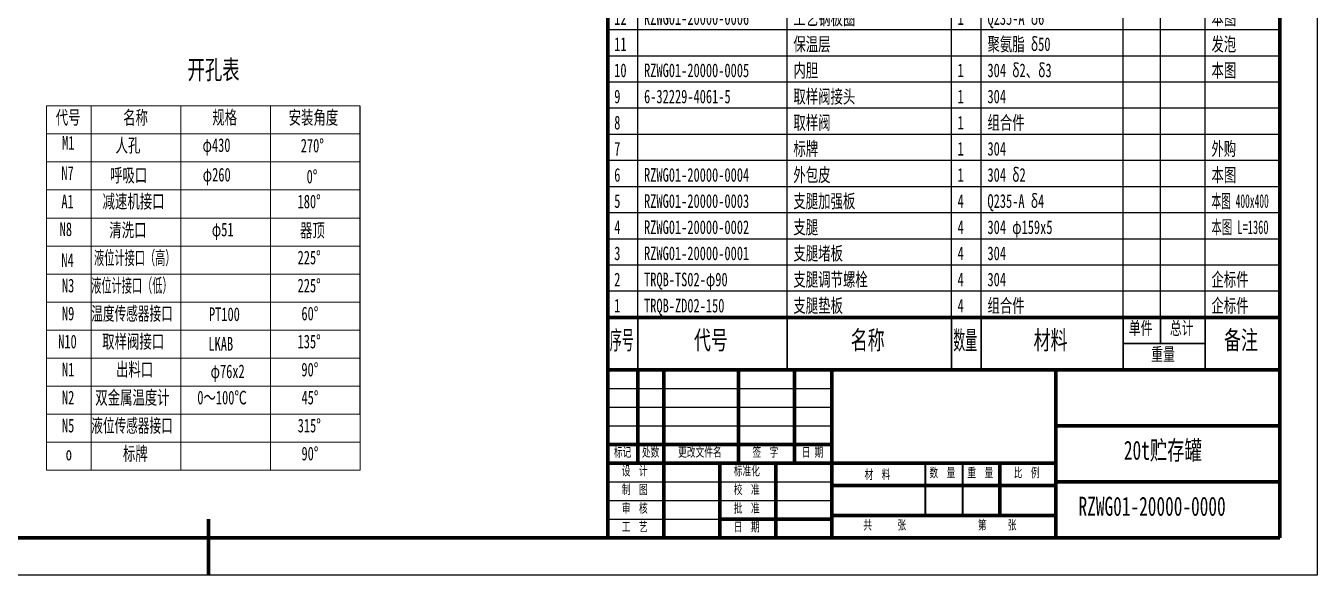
# Model space of a CAD drawing. Header units: millimetres. Extents: x -8910 to 8910, y -6300 to 6300.
# Drawn here: x -1469 to 8910, y -6300 to -1887 of the extents above; entities that cross this region are included whole.
import ezdxf

# ---------------------------------------------------------------- set-up
doc = ezdxf.new("R2010")
doc.units = ezdxf.units.MM
for name, color, linetype, lineweight in [('CAXA0', 7, 'Continuous', 35), ('CAXA3', 2, 'Continuous', 18), ('CAXA4', 4, 'Continuous', 18)]:
    doc.layers.add(name, color=color, linetype=linetype, lineweight=lineweight)
doc.styles.add('TextStyle0', font='SIMFANG.TTF', dxfattribs={"width": 0.626847})
doc.styles.add('TextStyle2', font='SIMFANG.TTF', dxfattribs={"width": 0.47012})
doc.styles.add('TextStyle3', font='SIMFANG.TTF', dxfattribs={"width": 0.559589})
doc.styles.add('TextStyle4', font='SIMFANG.TTF', dxfattribs={"width": 0.510764})
doc.styles.add('UserTxtStyle4', font='SIMFANG.TTF', dxfattribs={"width": 0.667})
doc.styles.add('UserTxtStyle8', font='SIMFANG.TTF', dxfattribs={"width": 0.547313})
doc.styles.add('标准', font='SIMFANG.TTF', dxfattribs={"width": 0.667})

# ---------------------------------------------------------------- blocks, each defined once
blk = doc.blocks.new('CAXBLOCK155', base_point=(8610, -6000))
at = {"layer": 'CAXA0', "color": 0, "linetype": 'Continuous', "lineweight": 25}
for p, q in [((8910, 6300), (8910, -6300)), ((8910, -6300), (-8910, -6300))]:
    blk.add_line(p, q, dxfattribs=at)
at = {"layer": 'CAXA0', "color": 0, "linetype": 'Continuous', "lineweight": 70}
for p, q in [((8610, -6000), (8610, 6000)), ((0, -6300), (0, -5850)), ((-8610, -6000), (8610, -6000))]:
    blk.add_line(p, q, dxfattribs=at)
blk = doc.blocks.new('CAXBLOCK160')
at = {"layer": 'CAXA4', "color": 0, "linetype": 'Continuous', "lineweight": 70}
for p, q in [((3210, -4650), (3210, -4230)), ((3450, -4230), (3210, -4230)), ((3210, -4650), (3450, -4650))]:
    blk.add_line(p, q, dxfattribs=at)
at = {"layer": 'CAXA4', "color": 0, "linetype": 'Continuous', "lineweight": 25}
blk.add_line((3450, -4230), (3450, -4650), dxfattribs=at)
at = {"layer": 'CAXA4', "color": 0, "linetype": 'Continuous', "lineweight": 25, "insert": (3225, -4337), "char_height": 150, "attachment_point": 1, "style": 'TextStyle2'}
blk.add_mtext('\\fFangSong_GB2312|b0|i0|p34;序号', dxfattribs=at)
blk = doc.blocks.new('CAXBLOCK161')
at = {"layer": 'CAXA4', "color": 0, "linetype": 'Continuous', "lineweight": 25}
for p, q in [((3450, -4650), (3450, -4230)), ((4650, -4230), (4650, -4650))]:
    blk.add_line(p, q, dxfattribs=at)
at = {"layer": 'CAXA4', "color": 0, "linetype": 'Continuous', "lineweight": 70}
for p, q in [((4650, -4230), (3450, -4230)), ((3450, -4650), (4650, -4650))]:
    blk.add_line(p, q, dxfattribs=at)
at = {"layer": 'CAXA4', "color": 0, "linetype": 'Continuous', "lineweight": 25, "insert": (3901, -4337), "char_height": 150, "attachment_point": 1, "style": 'UserTxtStyle4'}
blk.add_mtext('\\fFangSong_GB2312|b0|i0|p34;代号', dxfattribs=at)
blk = doc.blocks.new('CAXBLOCK162')
at = {"layer": 'CAXA4', "color": 0, "linetype": 'Continuous', "lineweight": 25}
for p, q in [((4650, -4650), (4650, -4230)), ((5970, -4230), (5970, -4650))]:
    blk.add_line(p, q, dxfattribs=at)
at = {"layer": 'CAXA4', "color": 0, "linetype": 'Continuous', "lineweight": 70}
for p, q in [((5970, -4230), (4650, -4230)), ((4650, -4650), (5970, -4650))]:
    blk.add_line(p, q, dxfattribs=at)
at = {"layer": 'CAXA4', "color": 0, "linetype": 'Continuous', "lineweight": 25, "insert": (5161, -4337), "char_height": 150, "attachment_point": 1, "style": 'UserTxtStyle4'}
blk.add_mtext('\\fFangSong_GB2312|b0|i0|p34;名称', dxfattribs=at)
blk = doc.blocks.new('CAXBLOCK163')
at = {"layer": 'CAXA4', "color": 0, "linetype": 'Continuous', "lineweight": 25}
for p, q in [((5970, -4650), (5970, -4230)), ((6210, -4230), (6210, -4650))]:
    blk.add_line(p, q, dxfattribs=at)
at = {"layer": 'CAXA4', "color": 0, "linetype": 'Continuous', "lineweight": 70}
for p, q in [((6210, -4230), (5970, -4230)), ((5970, -4650), (6210, -4650))]:
    blk.add_line(p, q, dxfattribs=at)
at = {"layer": 'CAXA4', "color": 0, "linetype": 'Continuous', "lineweight": 25, "insert": (5985, -4337), "char_height": 150, "attachment_point": 1, "style": 'TextStyle2'}
blk.add_mtext('\\fFangSong_GB2312|b0|i0|p34;数量', dxfattribs=at)
blk = doc.blocks.new('CAXBLOCK164')
at = {"layer": 'CAXA4', "color": 0, "linetype": 'Continuous', "lineweight": 25}
for p, q in [((6210, -4650), (6210, -4230)), ((7350, -4230), (7350, -4650))]:
    blk.add_line(p, q, dxfattribs=at)
at = {"layer": 'CAXA4', "color": 0, "linetype": 'Continuous', "lineweight": 70}
for p, q in [((7350, -4230), (6210, -4230)), ((6210, -4650), (7350, -4650))]:
    blk.add_line(p, q, dxfattribs=at)
at = {"layer": 'CAXA4', "color": 0, "linetype": 'Continuous', "lineweight": 25, "insert": (6631, -4337), "char_height": 150, "attachment_point": 1, "style": 'UserTxtStyle4'}
blk.add_mtext('\\fFangSong_GB2312|b0|i0|p34;材料', dxfattribs=at)
blk = doc.blocks.new('CAXBLOCK165')
at = {"layer": 'CAXA4', "color": 0, "linetype": 'Continuous', "lineweight": 25}
for p, q in [((7350, -4650), (7350, -4440)), ((8010, -4440), (7350, -4440)), ((8010, -4440), (8010, -4650))]:
    blk.add_line(p, q, dxfattribs=at)
at = {"layer": 'CAXA4', "color": 0, "linetype": 'Continuous', "lineweight": 70}
blk.add_line((7350, -4650), (8010, -4650), dxfattribs=at)
at = {"layer": 'CAXA4', "color": 0, "linetype": 'Continuous', "lineweight": 25, "insert": (7576, -4473), "char_height": 105, "attachment_point": 1, "style": 'UserTxtStyle4'}
blk.add_mtext('\\fFangSong_GB2312|b0|i0|p34;重量', dxfattribs=at)
blk = doc.blocks.new('CAXBLOCK166')
at = {"layer": 'CAXA4', "color": 0, "linetype": 'Continuous', "lineweight": 25}
for p, q in [((7350, -4440), (7350, -4230)), ((7650, -4230), (7650, -4440)), ((7350, -4440), (7650, -4440))]:
    blk.add_line(p, q, dxfattribs=at)
at = {"layer": 'CAXA4', "color": 0, "linetype": 'Continuous', "lineweight": 70}
blk.add_line((7650, -4230), (7350, -4230), dxfattribs=at)
at = {"layer": 'CAXA4', "color": 0, "linetype": 'Continuous', "lineweight": 25, "insert": (7396, -4263), "char_height": 105, "attachment_point": 1, "style": 'UserTxtStyle4'}
blk.add_mtext('\\fFangSong_GB2312|b0|i0|p34;单件', dxfattribs=at)
blk = doc.blocks.new('CAXBLOCK167')
at = {"layer": 'CAXA4', "color": 0, "linetype": 'Continuous', "lineweight": 25}
for p, q in [((7650, -4440), (7650, -4230)), ((8010, -4230), (8010, -4440)), ((7650, -4440), (8010, -4440))]:
    blk.add_line(p, q, dxfattribs=at)
at = {"layer": 'CAXA4', "color": 0, "linetype": 'Continuous', "lineweight": 70}
blk.add_line((8010, -4230), (7650, -4230), dxfattribs=at)
at = {"layer": 'CAXA4', "color": 0, "linetype": 'Continuous', "lineweight": 25, "insert": (7726, -4263), "char_height": 105, "attachment_point": 1, "style": 'UserTxtStyle4'}
blk.add_mtext('\\fFangSong_GB2312|b0|i0|p34;总计', dxfattribs=at)
blk = doc.blocks.new('CAXBLOCK168')
at = {"layer": 'CAXA4', "color": 0, "linetype": 'Continuous', "lineweight": 25}
blk.add_line((8010, -4650), (8010, -4230), dxfattribs=at)
at = {"layer": 'CAXA4', "color": 0, "linetype": 'Continuous', "lineweight": 70}
for p, q in [((8610, -4230), (8010, -4230)), ((8610, -4230), (8610, -4650)), ((8010, -4650), (8610, -4650))]:
    blk.add_line(p, q, dxfattribs=at)
at = {"layer": 'CAXA4', "color": 0, "linetype": 'Continuous', "lineweight": 25, "insert": (8161, -4337), "char_height": 150, "attachment_point": 1, "style": 'UserTxtStyle4'}
blk.add_mtext('\\fFangSong_GB2312|b0|i0|p34;备注', dxfattribs=at)
blk = doc.blocks.new('CAXBLOCK169')
at = {"layer": 'CAXA4', "color": 0, "linetype": 'Continuous', "lineweight": 70}
for p, q in [((8610, -4650), (8610, -4230)), ((8610, -4230), (8610, -4650))]:
    blk.add_line(p, q, dxfattribs=at)
blk = doc.blocks.new('CAXBLOCK159', base_point=(3210, -4650))
at = {"layer": 'CAXA4'}
for name in ['CAXBLOCK160', 'CAXBLOCK161', 'CAXBLOCK162', 'CAXBLOCK163', 'CAXBLOCK164', 'CAXBLOCK166', 'CAXBLOCK167', 'CAXBLOCK168', 'CAXBLOCK169', 'CAXBLOCK165']:
    blk.add_blockref(name, (0, 0), dxfattribs=at)
blk = doc.blocks.new('CAXBLOCK170', base_point=(3210, -4230))
at = {"layer": 'CAXA4', "color": 0, "linetype": 'Continuous', "lineweight": 25}
for p, q in [((8610, -4020), (3210, -4020)), ((3450, -4230), (3450, -4020)), ((4650, -4230), (4650, -4020)), ((5970, -4230), (5970, -4020)), ((6210, -4230), (6210, -4020)), ((7350, -4230), (7350, -4020)), ((7650, -4230), (7650, -4020)), ((8010, -4230), (8010, -4020)), ((8610, -4230), (3210, -4230))]:
    blk.add_line(p, q, dxfattribs=at)
at = {"layer": 'CAXA4', "color": 0, "linetype": 'Continuous', "lineweight": 70}
for p, q in [((3210, -4230), (3210, -4020)), ((8610, -4230), (8610, -4020))]:
    blk.add_line(p, q, dxfattribs=at)
at = {"layer": 'CAXA4', "color": 0, "linetype": 'Continuous', "lineweight": 25, "char_height": 109.5, "attachment_point": 1, "style": 'UserTxtStyle4'}
for s, insert in [('\\fFangSong_GB2312|b0|i0|p34;1', (3260, -4080)), ('\\fFangSong_GB2312|b0|i0|p34;TRQB-ZD02-150', (3500, -4080)), ('\\fFangSong_GB2312|b0|i0|p34;支腿垫板', (4700, -4080)), ('\\fFangSong_GB2312|b0|i0|p34;4', (6020, -4080)), ('\\fFangSong_GB2312|b0|i0|p34;组合件', (6260, -4080)), ('\\fFangSong_GB2312|b0|i0|p34;企标件', (8060, -4080))]:
    blk.add_mtext(s, dxfattribs=dict(at, insert=insert))
blk = doc.blocks.new('CAXBLOCK171', base_point=(3210, -4020))
at = {"layer": 'CAXA4', "color": 0, "linetype": 'Continuous', "lineweight": 25}
for p, q in [((8610, -3810), (3210, -3810)), ((3450, -4020), (3450, -3810)), ((4650, -4020), (4650, -3810)), ((5970, -4020), (5970, -3810)), ((6210, -4020), (6210, -3810)), ((7350, -4020), (7350, -3810)), ((7650, -4020), (7650, -3810)), ((8010, -4020), (8010, -3810)), ((8610, -4020), (3210, -4020))]:
    blk.add_line(p, q, dxfattribs=at)
at = {"layer": 'CAXA4', "color": 0, "linetype": 'Continuous', "lineweight": 70}
for p, q in [((3210, -4020), (3210, -3810)), ((8610, -4020), (8610, -3810))]:
    blk.add_line(p, q, dxfattribs=at)
at = {"layer": 'CAXA4', "color": 0, "linetype": 'Continuous', "lineweight": 25, "char_height": 109.5, "attachment_point": 1, "style": 'UserTxtStyle4'}
for s, insert in [('\\fFangSong_GB2312|b0|i0|p34;2', (3260, -3870)), ('\\fFangSong_GB2312|b0|i0|p34;TRQB-TS02-φ90', (3500, -3870)), ('\\fFangSong_GB2312|b0|i0|p34;支腿调节螺栓', (4700, -3870)), ('\\fFangSong_GB2312|b0|i0|p34;4', (6020, -3870)), ('\\fFangSong_GB2312|b0|i0|p34;304', (6260, -3870)), ('\\fFangSong_GB2312|b0|i0|p34;企标件', (8060, -3870))]:
    blk.add_mtext(s, dxfattribs=dict(at, insert=insert))
blk = doc.blocks.new('CAXBLOCK172', base_point=(3210, -3810))
at = {"layer": 'CAXA4', "color": 0, "linetype": 'Continuous', "lineweight": 25}
for p, q in [((8610, -3600), (3210, -3600)), ((3450, -3810), (3450, -3600)), ((4650, -3810), (4650, -3600)), ((5970, -3810), (5970, -3600)), ((6210, -3810), (6210, -3600)), ((7350, -3810), (7350, -3600)), ((7650, -3810), (7650, -3600)), ((8010, -3810), (8010, -3600)), ((8610, -3810), (3210, -3810))]:
    blk.add_line(p, q, dxfattribs=at)
at = {"layer": 'CAXA4', "color": 0, "linetype": 'Continuous', "lineweight": 70}
for p, q in [((3210, -3810), (3210, -3600)), ((8610, -3810), (8610, -3600))]:
    blk.add_line(p, q, dxfattribs=at)
at = {"layer": 'CAXA4', "color": 0, "linetype": 'Continuous', "lineweight": 25, "char_height": 109.5, "attachment_point": 1, "style": 'UserTxtStyle4'}
for s, insert in [('\\fFangSong_GB2312|b0|i0|p34;3', (3260, -3660)), ('\\fFangSong_GB2312|b0|i0|p34;RZWG01-20000-0001', (3500, -3660)), ('\\fFangSong_GB2312|b0|i0|p34;支腿堵板', (4700, -3660)), ('\\fFangSong_GB2312|b0|i0|p34;4', (6020, -3660)), ('\\fFangSong_GB2312|b0|i0|p34;304', (6260, -3660))]:
    blk.add_mtext(s, dxfattribs=dict(at, insert=insert))
blk = doc.blocks.new('CAXBLOCK173', base_point=(3210, -3600))
at = {"layer": 'CAXA4', "color": 0, "linetype": 'Continuous', "lineweight": 25}
for p, q in [((8610, -3390), (3210, -3390)), ((3450, -3600), (3450, -3390)), ((4650, -3600), (4650, -3390)), ((5970, -3600), (5970, -3390)), ((6210, -3600), (6210, -3390)), ((7350, -3600), (7350, -3390)), ((7650, -3600), (7650, -3390)), ((8010, -3600), (8010, -3390)), ((8610, -3600), (3210, -3600))]:
    blk.add_line(p, q, dxfattribs=at)
at = {"layer": 'CAXA4', "color": 0, "linetype": 'Continuous', "lineweight": 70}
for p, q in [((3210, -3600), (3210, -3390)), ((8610, -3600), (8610, -3390))]:
    blk.add_line(p, q, dxfattribs=at)
at = {"layer": 'CAXA4', "color": 0, "linetype": 'Continuous', "lineweight": 25, "char_height": 109.5, "attachment_point": 1}
for s, insert, style in [('\\fFangSong_GB2312|b0|i0|p34;4', (3260, -3450), 'UserTxtStyle4'), ('\\fFangSong_GB2312|b0|i0|p34;RZWG01-20000-0002', (3500, -3450), 'UserTxtStyle4'), ('\\fFangSong_GB2312|b0|i0|p34;支腿', (4700, -3450), 'UserTxtStyle4'), ('\\fFangSong_GB2312|b0|i0|p34;4', (6020, -3450), 'UserTxtStyle4'), ('\\fFangSong_GB2312|b0|i0|p34;304 φ159x5', (6260, -3450), 'UserTxtStyle4'), ('\\fFangSong_GB2312|b0|i0|p34;本图 L=1360', (8060, -3450), 'TextStyle3')]:
    blk.add_mtext(s, dxfattribs=dict(at, insert=insert, style=style))
blk = doc.blocks.new('CAXBLOCK174', base_point=(3210, -3390))
at = {"layer": 'CAXA4', "color": 0, "linetype": 'Continuous', "lineweight": 25}
for p, q in [((8610, -3180), (3210, -3180)), ((3450, -3390), (3450, -3180)), ((4650, -3390), (4650, -3180)), ((5970, -3390), (5970, -3180)), ((6210, -3390), (6210, -3180)), ((7350, -3390), (7350, -3180)), ((7650, -3390), (7650, -3180)), ((8010, -3390), (8010, -3180)), ((8610, -3390), (3210, -3390))]:
    blk.add_line(p, q, dxfattribs=at)
at = {"layer": 'CAXA4', "color": 0, "linetype": 'Continuous', "lineweight": 70}
for p, q in [((3210, -3390), (3210, -3180)), ((8610, -3390), (8610, -3180))]:
    blk.add_line(p, q, dxfattribs=at)
at = {"layer": 'CAXA4', "color": 0, "linetype": 'Continuous', "lineweight": 25, "char_height": 109.5, "attachment_point": 1}
for s, insert, style in [('\\fFangSong_GB2312|b0|i0|p34;5', (3260, -3240), 'UserTxtStyle4'), ('\\fFangSong_GB2312|b0|i0|p34;RZWG01-20000-0003', (3500, -3240), 'UserTxtStyle4'), ('\\fFangSong_GB2312|b0|i0|p34;支腿加强板', (4700, -3240), 'UserTxtStyle4'), ('\\fFangSong_GB2312|b0|i0|p34;4', (6020, -3240), 'UserTxtStyle4'), ('\\fFangSong_GB2312|b0|i0|p34;Q235-A δ4', (6260, -3240), 'UserTxtStyle4'), ('\\fFangSong_GB2312|b0|i0|p34;本图 400x400', (8060, -3240), 'TextStyle4')]:
    blk.add_mtext(s, dxfattribs=dict(at, insert=insert, style=style))
blk = doc.blocks.new('CAXBLOCK175', base_point=(3210, -3180))
at = {"layer": 'CAXA4', "color": 0, "linetype": 'Continuous', "lineweight": 25}
for p, q in [((8610, -2970), (3210, -2970)), ((3450, -3180), (3450, -2970)), ((4650, -3180), (4650, -2970)), ((5970, -3180), (5970, -2970)), ((6210, -3180), (6210, -2970)), ((7350, -3180), (7350, -2970)), ((7650, -3180), (7650, -2970)), ((8010, -3180), (8010, -2970)), ((8610, -3180), (3210, -3180))]:
    blk.add_line(p, q, dxfattribs=at)
at = {"layer": 'CAXA4', "color": 0, "linetype": 'Continuous', "lineweight": 70}
for p, q in [((3210, -3180), (3210, -2970)), ((8610, -3180), (8610, -2970))]:
    blk.add_line(p, q, dxfattribs=at)
at = {"layer": 'CAXA4', "color": 0, "linetype": 'Continuous', "lineweight": 25, "char_height": 109.5, "attachment_point": 1, "style": 'UserTxtStyle4'}
for s, insert in [('\\fFangSong_GB2312|b0|i0|p34;6', (3260, -3030)), ('\\fFangSong_GB2312|b0|i0|p34;RZWG01-20000-0004', (3500, -3030)), ('\\fFangSong_GB2312|b0|i0|p34;外包皮', (4700, -3030)), ('\\fFangSong_GB2312|b0|i0|p34;1', (6020, -3030)), ('\\fFangSong_GB2312|b0|i0|p34;304 δ2', (6260, -3030)), ('\\fFangSong_GB2312|b0|i0|p34;本图', (8060, -3030))]:
    blk.add_mtext(s, dxfattribs=dict(at, insert=insert))
blk = doc.blocks.new('CAXBLOCK176', base_point=(3210, -2970))
at = {"layer": 'CAXA4', "color": 0, "linetype": 'Continuous', "lineweight": 25}
for p, q in [((8610, -2760), (3210, -2760)), ((3450, -2970), (3450, -2760)), ((4650, -2970), (4650, -2760)), ((5970, -2970), (5970, -2760)), ((6210, -2970), (6210, -2760)), ((7350, -2970), (7350, -2760)), ((7650, -2970), (7650, -2760)), ((8010, -2970), (8010, -2760)), ((8610, -2970), (3210, -2970))]:
    blk.add_line(p, q, dxfattribs=at)
at = {"layer": 'CAXA4', "color": 0, "linetype": 'Continuous', "lineweight": 70}
for p, q in [((3210, -2970), (3210, -2760)), ((8610, -2970), (8610, -2760))]:
    blk.add_line(p, q, dxfattribs=at)
at = {"layer": 'CAXA4', "color": 0, "linetype": 'Continuous', "lineweight": 25, "char_height": 109.5, "attachment_point": 1, "style": 'UserTxtStyle4'}
for s, insert in [('\\fFangSong_GB2312|b0|i0|p34;7', (3260, -2820)), ('\\fFangSong_GB2312|b0|i0|p34;标牌', (4700, -2820)), ('\\fFangSong_GB2312|b0|i0|p34;1', (6020, -2820)), ('\\fFangSong_GB2312|b0|i0|p34;304', (6260, -2820)), ('\\fFangSong_GB2312|b0|i0|p34;外购', (8060, -2820))]:
    blk.add_mtext(s, dxfattribs=dict(at, insert=insert))
blk = doc.blocks.new('CAXBLOCK177', base_point=(3210, -2760))
at = {"layer": 'CAXA4', "color": 0, "linetype": 'Continuous', "lineweight": 25}
for p, q in [((8610, -2550), (3210, -2550)), ((3450, -2760), (3450, -2550)), ((4650, -2760), (4650, -2550)), ((5970, -2760), (5970, -2550)), ((6210, -2760), (6210, -2550)), ((7350, -2760), (7350, -2550)), ((7650, -2760), (7650, -2550)), ((8010, -2760), (8010, -2550)), ((8610, -2760), (3210, -2760))]:
    blk.add_line(p, q, dxfattribs=at)
at = {"layer": 'CAXA4', "color": 0, "linetype": 'Continuous', "lineweight": 70}
for p, q in [((3210, -2760), (3210, -2550)), ((8610, -2760), (8610, -2550))]:
    blk.add_line(p, q, dxfattribs=at)
at = {"layer": 'CAXA4', "color": 0, "linetype": 'Continuous', "lineweight": 25, "char_height": 109.5, "attachment_point": 1, "style": 'UserTxtStyle4'}
for s, insert in [('\\fFangSong_GB2312|b0|i0|p34;取样阀', (4700, -2610)), ('\\fFangSong_GB2312|b0|i0|p34;组合件', (6260, -2610)), ('\\fFangSong_GB2312|b0|i0|p34;8', (3260, -2610)), ('\\fFangSong_GB2312|b0|i0|p34;1', (6020, -2610))]:
    blk.add_mtext(s, dxfattribs=dict(at, insert=insert))
blk = doc.blocks.new('CAXBLOCK178', base_point=(3210, -2550))
at = {"layer": 'CAXA4', "color": 0, "linetype": 'Continuous', "lineweight": 25}
for p, q in [((8610, -2340), (3210, -2340)), ((3450, -2550), (3450, -2340)), ((4650, -2550), (4650, -2340)), ((5970, -2550), (5970, -2340)), ((6210, -2550), (6210, -2340)), ((7350, -2550), (7350, -2340)), ((7650, -2550), (7650, -2340)), ((8010, -2550), (8010, -2340)), ((8610, -2550), (3210, -2550))]:
    blk.add_line(p, q, dxfattribs=at)
at = {"layer": 'CAXA4', "color": 0, "linetype": 'Continuous', "lineweight": 70}
for p, q in [((3210, -2550), (3210, -2340)), ((8610, -2550), (8610, -2340))]:
    blk.add_line(p, q, dxfattribs=at)
at = {"layer": 'CAXA4', "color": 0, "linetype": 'Continuous', "lineweight": 25, "char_height": 109.5, "attachment_point": 1, "style": 'UserTxtStyle4'}
for s, insert in [('\\fFangSong_GB2312|b0|i0|p34;取样阀接头', (4700, -2400)), ('\\fFangSong_GB2312|b0|i0|p34;9', (3260, -2400)), ('\\fFangSong_GB2312|b0|i0|p34;6-32229-4061-5', (3500, -2400)), ('\\fFangSong_GB2312|b0|i0|p34;1', (6020, -2400)), ('\\fFangSong_GB2312|b0|i0|p34;304', (6260, -2400))]:
    blk.add_mtext(s, dxfattribs=dict(at, insert=insert))
blk = doc.blocks.new('CAXBLOCK179', base_point=(3210, -2340))
at = {"layer": 'CAXA4', "color": 0, "linetype": 'Continuous', "lineweight": 25}
for p, q in [((8610, -2130), (3210, -2130)), ((3450, -2340), (3450, -2130)), ((4650, -2340), (4650, -2130)), ((5970, -2340), (5970, -2130)), ((6210, -2340), (6210, -2130)), ((7350, -2340), (7350, -2130)), ((7650, -2340), (7650, -2130)), ((8010, -2340), (8010, -2130)), ((8610, -2340), (3210, -2340))]:
    blk.add_line(p, q, dxfattribs=at)
at = {"layer": 'CAXA4', "color": 0, "linetype": 'Continuous', "lineweight": 70}
for p, q in [((3210, -2340), (3210, -2130)), ((8610, -2340), (8610, -2130))]:
    blk.add_line(p, q, dxfattribs=at)
at = {"layer": 'CAXA4', "color": 0, "linetype": 'Continuous', "lineweight": 25, "char_height": 109.5, "attachment_point": 1, "style": 'UserTxtStyle4'}
for s, insert in [('\\fFangSong_GB2312|b0|i0|p34;内胆', (4700, -2190)), ('\\fFangSong_GB2312|b0|i0|p34;304 δ2、δ3', (6260, -2190)), ('\\fFangSong_GB2312|b0|i0|p34;本图', (8060, -2190)), ('\\fFangSong_GB2312|b0|i0|p34;10', (3260, -2190)), ('\\fFangSong_GB2312|b0|i0|p34;RZWG01-20000-0005', (3500, -2190)), ('\\fFangSong_GB2312|b0|i0|p34;1', (6020, -2190))]:
    blk.add_mtext(s, dxfattribs=dict(at, insert=insert))
blk = doc.blocks.new('CAXBLOCK180', base_point=(3210, -2130))
at = {"layer": 'CAXA4', "color": 0, "linetype": 'Continuous', "lineweight": 25}
for p, q in [((8610, -1920), (3210, -1920)), ((3450, -2130), (3450, -1920)), ((4650, -2130), (4650, -1920)), ((5970, -2130), (5970, -1920)), ((6210, -2130), (6210, -1920)), ((7350, -2130), (7350, -1920)), ((7650, -2130), (7650, -1920)), ((8010, -2130), (8010, -1920)), ((8610, -2130), (3210, -2130))]:
    blk.add_line(p, q, dxfattribs=at)
at = {"layer": 'CAXA4', "color": 0, "linetype": 'Continuous', "lineweight": 70}
for p, q in [((3210, -2130), (3210, -1920)), ((8610, -2130), (8610, -1920))]:
    blk.add_line(p, q, dxfattribs=at)
at = {"layer": 'CAXA4', "color": 0, "linetype": 'Continuous', "lineweight": 25, "char_height": 109.5, "attachment_point": 1, "style": 'UserTxtStyle4'}
for s, insert in [('\\fFangSong_GB2312|b0|i0|p34;保温层', (4700, -1980)), ('\\fFangSong_GB2312|b0|i0|p34;聚氨脂 δ50', (6260, -1980)), ('\\fFangSong_GB2312|b0|i0|p34;发泡', (8060, -1980)), ('\\fFangSong_GB2312|b0|i0|p34;11', (3260, -1980))]:
    blk.add_mtext(s, dxfattribs=dict(at, insert=insert))
blk = doc.blocks.new('CAXBLOCK181', base_point=(3210, -1920))
at = {"layer": 'CAXA4', "color": 0, "linetype": 'Continuous', "lineweight": 25}
for p, q in [((8610, -1710), (3210, -1710)), ((3450, -1920), (3450, -1710)), ((4650, -1920), (4650, -1710)), ((5970, -1920), (5970, -1710)), ((6210, -1920), (6210, -1710)), ((7350, -1920), (7350, -1710)), ((7650, -1920), (7650, -1710)), ((8010, -1920), (8010, -1710)), ((8610, -1920), (3210, -1920))]:
    blk.add_line(p, q, dxfattribs=at)
at = {"layer": 'CAXA4', "color": 0, "linetype": 'Continuous', "lineweight": 70}
for p, q in [((3210, -1920), (3210, -1710)), ((8610, -1920), (8610, -1710))]:
    blk.add_line(p, q, dxfattribs=at)
at = {"layer": 'CAXA4', "color": 0, "linetype": 'Continuous', "lineweight": 25, "char_height": 109.5, "attachment_point": 1, "style": 'UserTxtStyle4'}
for s, insert in [('\\fFangSong_GB2312|b0|i0|p34;工艺钢板圈', (4700, -1770)), ('\\fFangSong_GB2312|b0|i0|p34;Q235-A δ6', (6260, -1770)), ('\\fFangSong_GB2312|b0|i0|p34;本图', (8060, -1770)), ('\\fFangSong_GB2312|b0|i0|p34;12', (3260, -1770)), ('\\fFangSong_GB2312|b0|i0|p34;RZWG01-20000-0006', (3500, -1770)), ('\\fFangSong_GB2312|b0|i0|p34;1', (6020, -1770))]:
    blk.add_mtext(s, dxfattribs=dict(at, insert=insert))

msp = doc.modelspace()

# ---------------------------------------------------------------- linework, layer by layer
at = {"layer": 'CAXA0', "linetype": 'Continuous', "lineweight": 70}
for p, q in [((3210, -6000), (3210, -4650)), ((3210, -4650), (8610, -4650)), ((3450, -5400), (3450, -4650)), ((3660, -4650), (3660, -6000)), ((4260, -5400), (4260, -4650)), ((4710, -5400), (4710, -4650)), ((5010, -4650), (5010, -6000)), ((6810, -4650), (6810, -6000)), ((8610, -4650), (8610, -6000)), ((8610, -5100), (6810, -5100)), ((3210, -5250), (5010, -5250)), ((3210, -5400), (6810, -5400)), ((4110, -5400), (4110, -6000)), ((4560, -5400), (4560, -6000)), ((6360, -5400), (6360, -5820)), ((5010, -5580), (6810, -5580)), ((8610, -5550), (6810, -5550)), ((4110, -5850), (5010, -5850)), ((5010, -5820), (6810, -5820)), ((8610, -6000), (3210, -6000))]:
    msp.add_line(p, q, dxfattribs=at)
at = {"layer": 'CAXA0'}
for p, q in [((5760, -5400), (5760, -5820)), ((6060, -5400), (6060, -5820))]:
    msp.add_line(p, q, dxfattribs=at)
at = {"layer": 'CAXA3'}
for p, q in [((-1303.19, -2531.05), (1216.81, -2531.05)), ((-1303.19, -2531.05), (-1303.19, -5456.05)), ((-943.19, -2531.05), (-943.19, -5456.05)), ((-223.19, -2531.05), (-223.19, -5456.05)), ((496.81, -2531.05), (496.81, -5456.05)), ((1216.81, -2531.05), (1216.81, -5006.05)), ((1218.3, -2529.57), (1218.3, -5456.05)), ((-1303.19, -2756.05), (1216.81, -2756.05)), ((-1303.19, -2981.05), (1216.81, -2981.05)), ((-1303.19, -3206.05), (1216.81, -3206.05)), ((-1303.19, -3431.05), (1216.81, -3431.05)), ((-1303.19, -3656.05), (1216.81, -3656.05)), ((-1303.19, -3881.05), (1216.81, -3881.05)), ((-1303.19, -4106.05), (1216.81, -4106.05)), ((-1303.19, -4331.05), (1216.81, -4331.05)), ((-1303.19, -4556.05), (1216.81, -4556.05)), ((-1303.19, -4781.05), (1216.81, -4781.05)), ((-1303.19, -5006.05), (1216.81, -5006.05)), ((-1303.19, -5231.05), (1218.3, -5231.05)), ((-1303.19, -5456.05), (1218.3, -5456.05))]:
    msp.add_line(p, q, dxfattribs=at)
at = {"layer": 'CAXA3', "linetype": 'Continuous', "lineweight": 25}
for p, q in [((3210, -4800), (5010, -4800)), ((3210, -4950), (5010, -4950)), ((3210, -5100), (5010, -5100)), ((3210, -5550), (5010, -5550)), ((3210, -5700), (5010, -5700)), ((3210, -5850), (4110, -5850))]:
    msp.add_line(p, q, dxfattribs=at)

# ---------------------------------------------------------------- block references
at = {"layer": 'CAXA0', "linetype": 'Continuous', "lineweight": 70}
msp.add_blockref('CAXBLOCK155', (8610, -6000), dxfattribs=at)
at = {"layer": 'CAXA4'}
for name, p in [('CAXBLOCK181', (3210, -1920)), ('CAXBLOCK180', (3210, -2130)), ('CAXBLOCK179', (3210, -2340)), ('CAXBLOCK178', (3210, -2550)), ('CAXBLOCK177', (3210, -2760)), ('CAXBLOCK176', (3210, -2970)), ('CAXBLOCK175', (3210, -3180)), ('CAXBLOCK174', (3210, -3390)), ('CAXBLOCK173', (3210, -3600)), ('CAXBLOCK172', (3210, -3810)), ('CAXBLOCK171', (3210, -4020)), ('CAXBLOCK170', (3210, -4230)), ('CAXBLOCK159', (3210, -4650))]:
    msp.add_blockref(name, p, dxfattribs=at)

# ---------------------------------------------------------------- texts
at = {"layer": 'CAXA4', "linetype": 'Continuous', "lineweight": 25, "attachment_point": 1}
for s, insert, char_height, style in [('\\fFangSong_GB2312|b0|i0|p34;开孔表', (-168.98, -2162.74), 153.3, '标准'), ('\\fFangSong_GB2312|b0|i0|p34;代号', (-1228.73, -2568.54), 109.5, '标准'), ('\\fFangSong_GB2312|b0|i0|p34;名称', (-686.38, -2569.8), 109.5, '标准'), ('\\fFangSong_GB2312|b0|i0|p34;规格', (29.84, -2568.04), 109.5, '标准'), ('\\fFangSong_GB2312|b0|i0|p34;安装角度', (643.35, -2568.92), 109.5, '标准'), ('\\fFangSong_GB2312|b0|i0|p34;M1', (-1177.76, -2772.6), 109.5, '标准'), ('\\fFangSong_GB2312|b0|i0|p34;人孔', (-747.7, -2792.53), 109.5, '标准'), ('\\fFangSong_GB2312|b0|i0|p34;φ430', (-48.67, -2790.69), 109.5, '标准'), ('\\fFangSong_GB2312|b0|i0|p34;270{%%D}', (740.57, -2794.66), 109.5, '标准'), ('\\fFangSong_GB2312|b0|i0|p34;N7', (-1183.18, -3014.97), 109.5, '标准'), ('\\fFangSong_GB2312|b0|i0|p34;呼吸口', (-792.06, -3033.18), 109.5, '标准'), ('\\fFangSong_GB2312|b0|i0|p34;φ260', (-47.13, -3028.22), 109.5, '标准'), ('\\fFangSong_GB2312|b0|i0|p34;0{%%D}', (787.86, -3043.35), 109.5, '标准'), ('\\fFangSong_GB2312|b0|i0|p34;A1', (-1183.18, -3243.91), 109.5, '标准'), ('\\fFangSong_GB2312|b0|i0|p34;减速机接口', (-852.02, -3242.4), 109.5, '标准'), ('\\fFangSong_GB2312|b0|i0|p34;180{%%D}', (715.31, -3243.54), 109.5, '标准'), ('\\fFangSong_GB2312|b0|i0|p34;N8', (-1196.83, -3466.42), 109.5, '标准'), ('\\fFangSong_GB2312|b0|i0|p34;清洗口', (-798.32, -3472.67), 109.5, '标准'), ('\\fFangSong_GB2312|b0|i0|p34;φ51', (25.8, -3468.54), 109.5, '标准'), ('\\fFangSong_GB2312|b0|i0|p34;器顶', (734.21, -3475.51), 109.5, '标准'), ('\\fFangSong_GB2312|b0|i0|p34;N4', (-1183.18, -3715.74), 109.5, '标准'), ('\\fFangSong_GB2312|b0|i0|p34;液位计接口（高）', (-920.4, -3695.99), 109.5, 'UserTxtStyle8'), ('\\fFangSong_GB2312|b0|i0|p34;225{%%D}', (715.31, -3693.54), 109.5, '标准'), ('\\fFangSong_GB2312|b0|i0|p34;N3', (-1178.7, -3918.54), 109.5, '标准'), ('\\fFangSong_GB2312|b0|i0|p34;液位计接口（低）', (-943.19, -3918.54), 109.5, 'UserTxtStyle8'), ('\\fFangSong_GB2312|b0|i0|p34;225{%%D}', (715.31, -3918.54), 109.5, 'UserTxtStyle4'), ('\\fFangSong_GB2312|b0|i0|p34;N9', (-1178.7, -4143.54), 109.5, '标准'), ('\\fFangSong_GB2312|b0|i0|p34;温度传感器接口', (-943.19, -4143.54), 109.5, 'TextStyle0'), ('\\fFangSong_GB2312|b0|i0|p34;PT100', (2.8, -4149.23), 109.5, 'UserTxtStyle4'), ('\\fFangSong_GB2312|b0|i0|p34;60{%%D}', (745.8, -4143.54), 109.5, 'UserTxtStyle4'), ('\\fFangSong_GB2312|b0|i0|p34;取样阀接口', (-855.24, -4368.54), 109.5, 'UserTxtStyle4'), ('\\fFangSong_GB2312|b0|i0|p34;N10', (-1209.19, -4368.54), 109.5, '标准'), ('\\fFangSong_GB2312|b0|i0|p34;LKAB ', (-1.44, -4387.04), 109.5, 'UserTxtStyle4'), ('\\fFangSong_GB2312|b0|i0|p34;135{%%D}', (715.31, -4368.54), 109.5, 'UserTxtStyle4'), ('\\fFangSong_GB2312|b0|i0|p34;N1', (-1178.7, -4593.54), 109.5, 'UserTxtStyle4'), ('\\fFangSong_GB2312|b0|i0|p34;出料口', (-744.23, -4593.54), 109.5, 'UserTxtStyle4'), ('\\fFangSong_GB2312|b0|i0|p34;φ76x2', (15.98, -4607.86), 109.5, 'UserTxtStyle4'), ('\\fFangSong_GB2312|b0|i0|p34;90{%%D}', (745.8, -4593.54), 109.5, 'UserTxtStyle4'), ('\\fFangSong_GB2312|b0|i0|p34;N2', (-1178.7, -4818.54), 109.5, '标准'), ('\\fFangSong_GB2312|b0|i0|p34;双金属温度计', (-910.75, -4818.54), 109.5, '标准'), ('\\fFangSong_GB2312|b0|i0|p34;0～100℃', (-90.69, -4818.54), 109.5, '标准'), ('\\fFangSong_GB2312|b0|i0|p34;45{%%D}', (746.54, -4818.54), 109.5, '标准'), ('\\fFangSong_GB2312|b0|i0|p34;N5', (-1178.7, -5043.54), 109.5, '标准'), ('\\fFangSong_GB2312|b0|i0|p34;液位传感器接口', (-943.19, -5043.54), 109.5, 'TextStyle0'), ('\\fFangSong_GB2312|b0|i0|p34;315{%%D}', (716.05, -5043.54), 109.5, '标准'), ('\\fFangSong_GB2312|b0|i0|p34;标牌', (-688.73, -5268.54), 109.5, '标准'), ('\\fFangSong_GB2312|b0|i0|p34;90{%%D}', (746.54, -5268.54), 109.5, '标准'), ('\\fFangSong_GB2312|b0|i0|p34;标记', (3257.72, -5273.62), 75, '标准'), ('\\fFangSong_GB2312|b0|i0|p34;处数', (3482.72, -5273.62), 75, '标准'), ('\\fFangSong_GB2312|b0|i0|p34;更改文件名', (3773.66, -5273.62), 75, '标准'), ('\\fFangSong_GB2312|b0|i0|p34;签  字', (4370.95, -5273.62), 75, '标准'), ('\\fFangSong_GB2312|b0|i0|p34;日 期', (4766.83, -5273.62), 75, '标准'), ('\\fFangSong_GB2312|b0|i0|p34;20t贮存罐', (7356.49, -5219.99), 153.3, '标准'), ('\\fFangSong_GB2312|b0|i0|p34;o', (-1148.21, -5268.54), 109.5, '标准'), ('\\fFangSong_GB2312|b0|i0|p34;设  计', (3320.95, -5423.62), 75, '标准'), ('\\fFangSong_GB2312|b0|i0|p34;标准化', (4220.95, -5423.62), 75, '标准'), ('\\fFangSong_GB2312|b0|i0|p34;材  料', (5272.26, -5452.97), 75, '标准'), ('\\fFangSong_GB2312|b0|i0|p34;数  量', (5793.4, -5438.62), 75, '标准'), ('\\fFangSong_GB2312|b0|i0|p34;重  量', (6098.5, -5438.62), 75, '标准'), ('\\fFangSong_GB2312|b0|i0|p34;比  例', (6470.95, -5438.62), 75, '标准'), ('\\fFangSong_GB2312|b0|i0|p34;制  图', (3320.95, -5573.62), 75, '标准'), ('\\fFangSong_GB2312|b0|i0|p34;校  准', (4220.95, -5573.62), 75, '标准'), ('\\fFangSong_GB2312|b0|i0|p34;RZWG01-20000-0000', (6992, -5669.99), 153.3, '标准'), ('\\fFangSong_GB2312|b0|i0|p34;审  核', (3320.95, -5723.62), 75, '标准'), ('\\fFangSong_GB2312|b0|i0|p34;批  准', (4220.95, -5723.62), 75, '标准'), ('\\fFangSong_GB2312|b0|i0|p34;工  艺', (3320.95, -5873.62), 75, '标准'), ('\\fFangSong_GB2312|b0|i0|p34;日  期', (4220.95, -5873.62), 75, '标准'), ('\\fFangSong_GB2312|b0|i0|p34;共      张', (5262.41, -5858.62), 75, '标准'), ('\\fFangSong_GB2312|b0|i0|p34;第     张', (6183.3, -5858.62), 75, '标准')]:
    msp.add_mtext(s, dxfattribs=dict(at, insert=insert, char_height=char_height, style=style))

doc.saveas('drawing.dxf')
